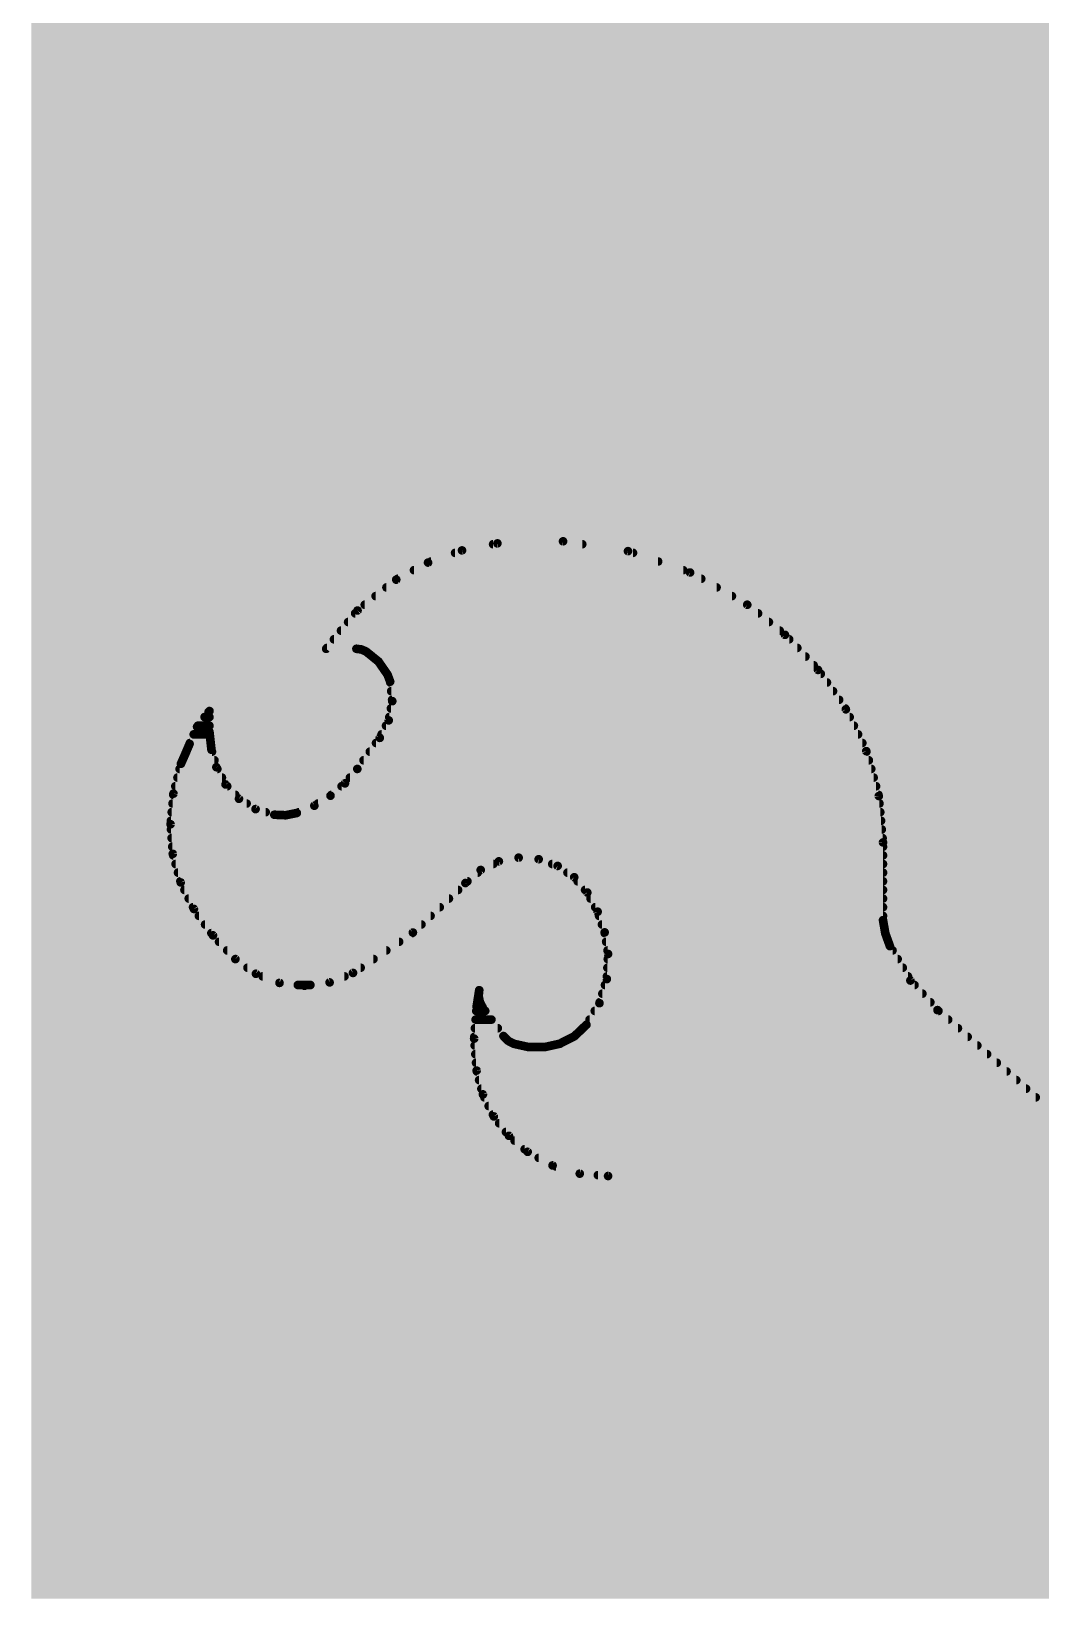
# Model space of a CAD drawing. Extents: x -1.3 to 26.8, y -12.7 to 30.6.
# Drawn here: x 6.35 to 9.315, y 11.43 to 16.036 of the extents above; entities that cross this region are included whole.
import ezdxf

# ---------------------------------------------------------------- set-up
doc = ezdxf.new("R2010")
doc.units = 0
doc.layers.add('16', color=132, linetype='CONTINUOUS')
doc.layers.add('21', color=41, linetype='CONTINUOUS')

# ---------------------------------------------------------------- blocks, each defined once
blk = doc.blocks.new('RECT')
blk.add_solid([(-0.5, -0.5), (0.5, -0.5), (-0.5, 0.5), (0.5, 0.5)])

msp = doc.modelspace()

# ---------------------------------------------------------------- linework, layer by layer
at = {"layer": '21', "const_width": 0.0254}
for points in [[(7.6151, 14.5106), (7.5153, 14.4748)], [(7.5949, 14.5034), (8.1174, 14.5034)], [(7.7191, 14.5313), (7.6151, 14.5106)], [(7.7065, 14.5288), (7.9683, 14.5288)], [(7.9119, 14.5373), (7.7191, 14.5313)], [(8.1026, 14.5085), (7.9119, 14.5373)], [(8.285, 14.4457), (8.1026, 14.5085)], [(7.5153, 14.4748), (7.4219, 14.4247)], [(7.4739, 14.4526), (8.2649, 14.4526)], [(7.5241, 14.478), (8.1912, 14.478)], [(7.4219, 14.4247), (7.3082, 14.3341)], [(7.4266, 14.4272), (8.3178, 14.4272)], [(8.4531, 14.351), (8.285, 14.4457)], [(7.3613, 14.3764), (8.408, 14.3764)], [(7.3932, 14.4018), (8.3629, 14.4018)], [(7.3082, 14.3341), (7.2161, 14.2215)], [(7.3013, 14.3256), (8.4849, 14.3256)], [(7.3294, 14.351), (8.4531, 14.351)], [(8.5638, 14.2626), (8.4531, 14.351)], [(7.2597, 14.2748), (8.5485, 14.2748)], [(7.2805, 14.3002), (8.5167, 14.3002)], [(7.2161, 14.2215), (7.305, 14.2215)], [(7.2181, 14.224), (8.6001, 14.224)], [(7.2389, 14.2494), (8.5762, 14.2494)], [(7.305, 14.2215), (7.3195, 14.2195)], [(8.661, 14.1594), (8.5638, 14.2626)], [(7.3195, 14.2195), (7.333, 14.2138)], [(7.333, 14.2138), (7.3697, 14.1841)], [(7.3518, 14.1986), (8.6241, 14.1986)], [(7.3697, 14.1841), (7.3965, 14.1453)], [(7.3772, 14.1732), (8.648, 14.1732)], [(7.3948, 14.1478), (8.6692, 14.1478)], [(7.3965, 14.1453), (7.4041, 14.1249)], [(8.7427, 14.0437), (8.661, 14.1594)], [(7.4041, 14.1249), (7.4102, 14.0677)], [(7.4044, 14.1224), (8.6871, 14.1224)], [(7.4071, 14.097), (8.7051, 14.097)], [(6.8707, 14.036), (6.8369, 13.9925)], [(6.8732, 14.0385), (6.8707, 14.036)], [(6.8732, 13.9776), (6.8732, 14.0386)], [(6.8732, 14.0386), (6.8732, 14.0385)], [(7.4102, 14.0677), (7.3998, 14.0111)], [(7.4063, 14.0462), (8.7409, 14.0462)], [(7.4098, 14.0716), (8.723, 14.0716)], [(8.8027, 13.9207), (8.7427, 14.0437)], [(6.8369, 13.9925), (6.8148, 13.9421)], [(6.8391, 13.9954), (6.8732, 13.9954)], [(6.8589, 14.0208), (6.8732, 14.0208)], [(7.3998, 14.0111), (7.3736, 13.9598)], [(7.3918, 13.9954), (8.7663, 13.9954)], [(7.4016, 14.0208), (8.7539, 14.0208)], [(6.8159, 13.9446), (6.8769, 13.9446)], [(6.827, 13.97), (6.8741, 13.97)], [(6.8791, 13.9247), (6.8732, 13.9776)], [(7.3736, 13.9598), (7.3076, 13.8684)], [(7.3626, 13.9446), (8.791, 13.9446)], [(7.3788, 13.97), (8.7786, 13.97)], [(6.7996, 13.9065), (6.7894, 13.8836)], [(6.8148, 13.9421), (6.7996, 13.9065)], [(6.805, 13.9192), (6.8807, 13.9192)], [(6.8936, 13.8735), (6.8791, 13.9247)], [(7.3443, 13.9192), (8.8031, 13.9192)], [(8.8395, 13.7888), (8.8027, 13.9207)], [(6.7894, 13.8836), (6.7675, 13.7959)], [(6.7856, 13.8684), (6.8963, 13.8684)], [(6.7939, 13.8938), (6.8879, 13.8938)], [(6.9206, 13.8227), (6.8936, 13.8735)], [(7.3076, 13.8684), (7.2712, 13.826)], [(7.3076, 13.8684), (8.8173, 13.8684)], [(7.3259, 13.8938), (8.8102, 13.8938)], [(6.7729, 13.8176), (6.9254, 13.8176)], [(6.7792, 13.843), (6.9098, 13.843)], [(6.9598, 13.7807), (6.9206, 13.8227)], [(7.2712, 13.826), (7.2288, 13.7897)], [(7.2614, 13.8176), (8.8315, 13.8176)], [(7.2858, 13.843), (8.8244, 13.843)], [(6.7675, 13.7959), (6.7589, 13.7058)], [(6.7647, 13.7668), (6.9823, 13.7668)], [(6.7671, 13.7922), (6.9491, 13.7922)], [(7.0087, 13.7504), (6.9598, 13.7807)], [(7.1813, 13.7604), (7.1298, 13.7389)], [(7.2288, 13.7897), (7.1813, 13.7604)], [(7.1917, 13.7668), (8.8415, 13.7668)], [(7.2317, 13.7922), (8.8386, 13.7922)], [(8.8519, 13.6525), (8.8395, 13.7888)], [(6.7599, 13.716), (8.8461, 13.716)], [(6.7623, 13.7414), (7.0385, 13.7414)], [(7.0637, 13.7338), (7.0087, 13.7504)], [(7.0971, 13.7324), (7.0637, 13.7338)], [(7.1298, 13.7389), (7.0971, 13.7324)], [(7.1358, 13.7414), (8.8438, 13.7414)], [(6.7589, 13.7058), (6.7655, 13.6189)], [(6.7601, 13.6906), (8.8484, 13.6906)], [(6.762, 13.6652), (8.8507, 13.6652)], [(6.7639, 13.6398), (8.8519, 13.6398)], [(8.8519, 13.4239), (8.8519, 13.6525)], [(6.7655, 13.6189), (6.7887, 13.5349)], [(6.7668, 13.6144), (8.8519, 13.6144)], [(6.7738, 13.589), (7.7069, 13.589)], [(7.67, 13.5714), (7.7233, 13.5969)], [(7.7233, 13.5969), (7.7814, 13.6076)], [(7.7814, 13.6076), (7.8403, 13.603)], [(7.8403, 13.603), (7.896, 13.5834)], [(7.8801, 13.589), (8.8519, 13.589)], [(7.896, 13.5834), (7.9447, 13.55)], [(6.7808, 13.5636), (7.6609, 13.5636)], [(6.7878, 13.5382), (7.6311, 13.5382)], [(6.7887, 13.5349), (6.8275, 13.4569)], [(7.4707, 13.3876), (7.6251, 13.5331)], [(7.6251, 13.5331), (7.67, 13.5714)], [(7.9249, 13.5636), (8.8519, 13.5636)], [(7.9447, 13.55), (7.9832, 13.5052)], [(7.9549, 13.5382), (8.8519, 13.5382)], [(6.7997, 13.5128), (7.6036, 13.5128)], [(6.8123, 13.4874), (7.5766, 13.4874)], [(7.9767, 13.5128), (8.8519, 13.5128)], [(7.9832, 13.5052), (8.0136, 13.4488)], [(7.9928, 13.4874), (8.8519, 13.4874)], [(6.825, 13.462), (7.5497, 13.462)], [(6.8275, 13.4569), (6.8835, 13.3792)], [(8.0065, 13.462), (8.8519, 13.462)], [(8.0136, 13.4488), (8.0341, 13.3881)], [(6.8421, 13.4366), (7.5227, 13.4366)], [(6.8605, 13.4112), (7.4958, 13.4112)], [(8.0177, 13.4366), (8.8519, 13.4366)], [(8.0263, 13.4112), (8.8541, 13.4112)], [(8.8587, 13.3849), (8.8519, 13.4239)], [(6.8788, 13.3858), (7.468, 13.3858)], [(6.8835, 13.3792), (6.9494, 13.3096)], [(6.9013, 13.3604), (7.4304, 13.3604)], [(7.2949, 13.269), (7.4707, 13.3876)], [(8.0341, 13.3881), (8.0442, 13.3248)], [(8.0345, 13.3858), (8.8586, 13.3858)], [(8.0385, 13.3604), (8.8676, 13.3604)], [(8.8722, 13.3477), (8.8587, 13.3849)], [(8.9324, 13.2465), (8.8722, 13.3477)], [(6.9254, 13.335), (7.3927, 13.335)], [(6.9494, 13.3096), (7.0098, 13.2665)], [(6.9494, 13.3096), (7.3551, 13.3096)], [(8.0442, 13.3248), (8.0405, 13.2508)], [(8.0426, 13.335), (8.8798, 13.335)], [(8.0434, 13.3096), (8.8949, 13.3096)], [(6.9849, 13.2842), (7.3174, 13.2842)], [(7.0098, 13.2665), (7.079, 13.2397)], [(7.0296, 13.2588), (7.2698, 13.2588)], [(7.2262, 13.241), (7.2949, 13.269)], [(8.0409, 13.2588), (8.9251, 13.2588)], [(8.0422, 13.2842), (8.91, 13.2842)], [(7.079, 13.2397), (7.1527, 13.2311)], [(7.1328, 13.2334), (7.1698, 13.2334)], [(7.1527, 13.2311), (7.2262, 13.241)], [(7.6657, 13.2182), (7.6581, 13.1699)], [(7.664, 13.2005), (7.6657, 13.2182)], [(7.6641, 13.208), (7.6647, 13.208)], [(8.0405, 13.2508), (8.0189, 13.18)], [(8.0275, 13.208), (8.9677, 13.208)], [(8.0352, 13.2334), (8.9444, 13.2334)], [(9.0119, 13.1597), (8.9324, 13.2465)], [(7.6581, 13.1699), (7.6508, 13.0759)], [(7.6601, 13.1826), (7.6677, 13.1826)], [(7.6675, 13.1831), (7.664, 13.2005)], [(7.6759, 13.1674), (7.6675, 13.1831)], [(7.7368, 13.0835), (7.6759, 13.1674)], [(8.0189, 13.18), (7.9807, 13.1166)], [(8.0197, 13.1826), (8.9909, 13.1826)], [(7.6551, 13.1318), (7.7017, 13.1318)], [(7.6571, 13.1572), (7.6833, 13.1572)], [(7.9807, 13.1166), (7.9454, 13.0829)], [(7.9899, 13.1318), (9.0433, 13.1318)], [(8.0052, 13.1572), (9.0147, 13.1572)], [(9.5606, 12.6721), (9.0119, 13.1597)], [(7.6508, 13.0759), (7.6581, 12.9819)], [(7.6512, 13.081), (7.7392, 13.081)], [(7.6531, 13.1064), (7.7202, 13.1064)], [(7.7502, 13.0697), (7.7368, 13.0835)], [(7.7673, 13.0607), (7.7502, 13.0697)], [(7.9454, 13.0829), (7.9019, 13.0607)], [(7.9416, 13.081), (9.1005, 13.081)], [(7.97, 13.1064), (9.0719, 13.1064)], [(7.6523, 13.0556), (7.7902, 13.0556)], [(7.6543, 13.0302), (9.1576, 13.0302)], [(7.8118, 13.0508), (7.7673, 13.0607)], [(7.8574, 13.0508), (7.8118, 13.0508)], [(7.9019, 13.0607), (7.8574, 13.0508)], [(7.879, 13.0556), (9.129, 13.0556)], [(7.6563, 13.0048), (9.1862, 13.0048)], [(7.6581, 12.9819), (7.6765, 12.912)], [(7.6588, 12.9794), (9.2148, 12.9794)], [(7.6654, 12.954), (9.2434, 12.954)], [(7.6721, 12.9286), (9.272, 12.9286)], [(7.6765, 12.912), (7.7086, 12.8472)], [(7.6809, 12.9032), (9.3005, 12.9032)], [(7.6934, 12.8778), (9.3291, 12.8778)], [(7.706, 12.8524), (9.3577, 12.8524)], [(7.7086, 12.8472), (7.753, 12.7902)], [(7.7243, 12.827), (9.3863, 12.827)], [(7.7441, 12.8016), (9.4149, 12.8016)], [(7.753, 12.7902), (7.808, 12.7432)], [(7.7694, 12.7762), (9.4435, 12.7762)], [(7.7991, 12.7508), (9.472, 12.7508)], [(7.808, 12.7432), (7.8812, 12.7031)], [(7.8405, 12.7254), (9.5006, 12.7254)], [(7.8812, 12.7031), (7.9611, 12.6791)], [(7.8915, 12.7), (9.5292, 12.7)], [(7.9611, 12.6791), (8.0442, 12.6721)], [(8.0143, 12.6746), (9.5578, 12.6746)], [(8.0442, 12.6721), (9.5606, 12.6721)]]:
    msp.add_lwpolyline(points, dxfattribs=at)
at = {"layer": '21', "const_width": 0.0127}
for points in [[(7.5949, 14.5098, 1), (7.5949, 14.4971)], [(7.6139, 14.5169, 1), (7.6164, 14.5044)], [(7.6173, 14.5047, 1), (7.613, 14.5166)], [(7.7065, 14.5351, 1), (7.7065, 14.5225)], [(7.7189, 14.5376, 1), (7.7193, 14.525)], [(7.7203, 14.5251, 1), (7.7179, 14.5375)], [(7.9129, 14.5436, 1), (7.911, 14.5311)], [(7.9121, 14.531, 1), (7.9117, 14.5437)], [(7.9683, 14.5225, 1), (7.9683, 14.5351)], [(8.1047, 14.5145, 1), (8.1006, 14.5025)], [(8.1017, 14.5022, 1), (8.1036, 14.5148)], [(8.1174, 14.4971, 1), (8.1174, 14.5098)], [(7.4739, 14.4589, 1), (7.4739, 14.4463)], [(7.5132, 14.4808, 1), (7.5175, 14.4689)], [(7.5183, 14.4692, 1), (7.5123, 14.4804)], [(7.5241, 14.4844, 1), (7.5241, 14.4717)], [(8.1912, 14.4717, 1), (8.1912, 14.4844)], [(8.2649, 14.4463, 1), (8.2649, 14.4589)], [(7.4189, 14.4303, 1), (7.4249, 14.4191)], [(7.4259, 14.4197, 1), (7.4179, 14.4297)], [(7.4266, 14.4336, 1), (7.4266, 14.4209)], [(8.2881, 14.4512, 1), (8.2819, 14.4401)], [(8.283, 14.4397, 1), (8.2871, 14.4517)], [(8.3178, 14.4209, 1), (8.3178, 14.4336)], [(7.3613, 14.3827, 1), (7.3613, 14.3701)], [(7.3932, 14.4082, 1), (7.3932, 14.3955)], [(8.3629, 14.3955, 1), (8.3629, 14.4082)], [(8.408, 14.3701, 1), (8.408, 14.3827)], [(7.3013, 14.332, 1), (7.3013, 14.3193)], [(7.3042, 14.339, 1), (7.3121, 14.3291)], [(7.3131, 14.33, 1), (7.3033, 14.3381)], [(7.3294, 14.3574, 1), (7.3294, 14.3447)], [(8.4571, 14.356, 1), (8.4491, 14.346)], [(8.45, 14.3455, 1), (8.4562, 14.3565)], [(8.4531, 14.3447, 1), (8.4531, 14.3574)], [(8.4849, 14.3193, 1), (8.4849, 14.332)], [(7.2597, 14.2812, 1), (7.2597, 14.2685)], [(7.2805, 14.3065, 1), (7.2805, 14.2939)], [(8.5167, 14.2939, 1), (8.5167, 14.3065)], [(8.5485, 14.2685, 1), (8.5485, 14.2812)], [(7.2161, 14.2279, 1), (7.2161, 14.2152)], [(7.2181, 14.2303, 1), (7.2181, 14.2177)], [(7.2389, 14.2558, 1), (7.2389, 14.2431)], [(7.3059, 14.2278, 1), (7.3041, 14.2152)], [(7.305, 14.2152, 1), (7.305, 14.2279)], [(8.5684, 14.2669, 1), (8.5592, 14.2582)], [(8.5598, 14.2576, 1), (8.5678, 14.2675)], [(8.5762, 14.2431, 1), (8.5762, 14.2558)], [(8.6001, 14.2177, 1), (8.6001, 14.2303)], [(7.2112, 14.2255, 1), (7.221, 14.2175)], [(7.322, 14.2254, 1), (7.317, 14.2137)], [(7.3187, 14.2132, 1), (7.3204, 14.2258)], [(7.337, 14.2187, 1), (7.329, 14.2089)], [(7.3305, 14.208, 1), (7.3355, 14.2196)], [(7.3518, 14.205, 1), (7.3518, 14.1923)], [(7.3749, 14.1877, 1), (7.3645, 14.1805)], [(7.3657, 14.1792, 1), (7.3737, 14.1891)], [(8.6241, 14.1923, 1), (8.6241, 14.205)], [(7.3772, 14.1796, 1), (7.3772, 14.1669)], [(7.3948, 14.1541, 1), (7.3948, 14.1415)], [(7.4025, 14.1475, 1), (7.3905, 14.1431)], [(7.3913, 14.1417, 1), (7.4017, 14.1489)], [(8.648, 14.1669, 1), (8.648, 14.1796)], [(8.6662, 14.1631, 1), (8.6558, 14.1558)], [(8.6563, 14.1551, 1), (8.6656, 14.1638)], [(8.6692, 14.1415, 1), (8.6692, 14.1541)], [(7.4104, 14.1256, 1), (7.3978, 14.1242)], [(7.4044, 14.1288, 1), (7.4044, 14.1161)], [(7.3981, 14.1227, 1), (7.4101, 14.1271)], [(7.4071, 14.1034, 1), (7.4071, 14.0907)], [(8.6871, 14.1161, 1), (8.6871, 14.1288)], [(8.7051, 14.0907, 1), (8.7051, 14.1034)], [(6.8757, 14.0321, 1), (6.8657, 14.0399)], [(6.8796, 14.0386, 1), (6.8669, 14.0386)], [(6.8796, 14.0386, 1), (6.8669, 14.0386)], [(6.8777, 14.034, 1), (6.8687, 14.043)], [(7.4063, 14.0526, 1), (7.4063, 14.0399)], [(7.4098, 14.0779, 1), (7.4098, 14.0653)], [(7.4039, 14.067, 1), (7.4166, 14.0683)], [(7.4165, 14.0665, 1), (7.404, 14.0688)], [(8.723, 14.0653, 1), (8.723, 14.0779)], [(8.7484, 14.0465, 1), (8.737, 14.0409)], [(8.7375, 14.04, 1), (8.7479, 14.0474)], [(8.7409, 14.0399, 1), (8.7409, 14.0526)], [(6.8319, 13.9964, 1), (6.8419, 13.9886)], [(6.8427, 13.99, 1), (6.8311, 13.9951)], [(6.8391, 14.0017, 1), (6.8391, 13.9891)], [(6.8589, 14.0272, 1), (6.8589, 14.0145)], [(6.8662, 14.0405, 1), (6.8752, 14.0315)], [(6.8669, 14.0385, 1), (6.8796, 14.0385)], [(6.8732, 14.0145, 1), (6.8732, 14.0272)], [(6.8732, 13.9891, 1), (6.8732, 14.0017)], [(7.3918, 14.0017, 1), (7.3918, 13.9891)], [(7.3935, 14.0122, 1), (7.406, 14.0099)], [(7.4054, 14.0082, 1), (7.3941, 14.014)], [(7.4016, 14.0272, 1), (7.4016, 14.0145)], [(8.7539, 14.0145, 1), (8.7539, 14.0272)], [(8.7663, 13.9891, 1), (8.7663, 14.0017)], [(6.8159, 13.951, 1), (6.8159, 13.9383)], [(6.827, 13.9764, 1), (6.827, 13.9637)], [(6.8795, 13.9783, 1), (6.8669, 13.9769)], [(6.8669, 13.9776, 1), (6.8796, 13.9776)], [(6.8741, 13.9637, 1), (6.8741, 13.9764)], [(6.8769, 13.9383, 1), (6.8769, 13.951)], [(7.3626, 13.951, 1), (7.3626, 13.9383)], [(7.3679, 13.9627, 1), (7.3793, 13.9569)], [(7.3787, 13.9561, 1), (7.3685, 13.9635)], [(7.3788, 13.9764, 1), (7.3788, 13.9637)], [(8.7786, 13.9637, 1), (8.7786, 13.9764)], [(8.791, 13.9383, 1), (8.791, 13.951)], [(6.7938, 13.909, 1), (6.8054, 13.904)], [(6.8054, 13.9039, 1), (6.7938, 13.9091)], [(6.805, 13.9255, 1), (6.805, 13.9129)], [(6.809, 13.9446, 1), (6.8206, 13.9396)], [(6.8206, 13.9396, 1), (6.809, 13.9446)], [(6.8852, 13.9264, 1), (6.873, 13.923)], [(6.8728, 13.924, 1), (6.8854, 13.9254)], [(6.8807, 13.9129, 1), (6.8807, 13.9255)], [(7.3443, 13.9255, 1), (7.3443, 13.9129)], [(8.8088, 13.9224, 1), (8.7966, 13.919)], [(8.797, 13.9179, 1), (8.8084, 13.9234)], [(8.8031, 13.9129, 1), (8.8031, 13.9255)], [(6.7856, 13.8748, 1), (6.7856, 13.8621)], [(6.7836, 13.8862, 1), (6.7952, 13.881)], [(6.7956, 13.8821, 1), (6.7832, 13.8851)], [(6.7939, 13.9002, 1), (6.7939, 13.8875)], [(6.8992, 13.8765, 1), (6.888, 13.8705)], [(6.8875, 13.8718, 1), (6.8997, 13.8752)], [(6.8879, 13.8875, 1), (6.8879, 13.9002)], [(6.8963, 13.8621, 1), (6.8963, 13.8748)], [(7.3076, 13.8748, 1), (7.3076, 13.8621)], [(7.3025, 13.8721, 1), (7.3127, 13.8647)], [(7.3124, 13.8643, 1), (7.3028, 13.8725)], [(7.3259, 13.9002, 1), (7.3259, 13.8875)], [(8.8102, 13.8875, 1), (8.8102, 13.9002)], [(8.8173, 13.8621, 1), (8.8173, 13.8748)], [(6.7729, 13.8239, 1), (6.7729, 13.8113)], [(6.7792, 13.8493, 1), (6.7792, 13.8367)], [(6.9098, 13.8367, 1), (6.9098, 13.8493)], [(6.9252, 13.8271, 1), (6.9159, 13.8184)], [(6.915, 13.8198, 1), (6.9262, 13.8257)], [(6.9254, 13.8113, 1), (6.9254, 13.8239)], [(7.2614, 13.8239, 1), (7.2614, 13.8113)], [(7.2664, 13.8302, 1), (7.276, 13.8219)], [(7.2753, 13.8212, 1), (7.2671, 13.8309)], [(7.2858, 13.8493, 1), (7.2858, 13.8367)], [(8.8244, 13.8367, 1), (8.8244, 13.8493)], [(8.8315, 13.8113, 1), (8.8315, 13.8239)], [(6.7647, 13.7731, 1), (6.7647, 13.7605)], [(6.7671, 13.7986, 1), (6.7671, 13.7859)], [(6.7738, 13.7952, 1), (6.7611, 13.7965)], [(6.7613, 13.7974, 1), (6.7736, 13.7943)], [(6.9491, 13.7859, 1), (6.9491, 13.7986)], [(6.9632, 13.7861, 1), (6.9565, 13.7754)], [(6.9552, 13.7764, 1), (6.9645, 13.7851)], [(6.9823, 13.7605, 1), (6.9823, 13.7731)], [(7.1838, 13.7545, 1), (7.1789, 13.7662)], [(7.1917, 13.7731, 1), (7.1917, 13.7605)], [(7.2247, 13.7945, 1), (7.2329, 13.7849)], [(7.2317, 13.7986, 1), (7.2317, 13.7859)], [(7.2321, 13.7843, 1), (7.2255, 13.7951)], [(8.8458, 13.7894, 1), (8.8332, 13.7882)], [(8.8334, 13.7871, 1), (8.8456, 13.7905)], [(8.8386, 13.7859, 1), (8.8386, 13.7986)], [(8.8415, 13.7605, 1), (8.8415, 13.7731)], [(6.7599, 13.7224, 1), (6.7599, 13.7097)], [(6.7623, 13.7477, 1), (6.7623, 13.7351)], [(7.0105, 13.7565, 1), (7.0068, 13.7443)], [(7.0053, 13.745, 1), (7.012, 13.7558)], [(7.0385, 13.7351, 1), (7.0385, 13.7477)], [(7.064, 13.7401, 1), (7.0634, 13.7275)], [(7.0619, 13.7277, 1), (7.0655, 13.7399)], [(7.0958, 13.7386, 1), (7.0983, 13.7262)], [(7.0968, 13.726, 1), (7.0973, 13.7387)], [(7.1274, 13.7448, 1), (7.1322, 13.733)], [(7.131, 13.7327, 1), (7.1286, 13.7451)], [(7.1358, 13.7477, 1), (7.1358, 13.7351)], [(7.178, 13.7658, 1), (7.1846, 13.755)], [(8.8438, 13.7351, 1), (8.8438, 13.7477)], [(8.8461, 13.7097, 1), (8.8461, 13.7224)], [(6.7652, 13.7063, 1), (6.7526, 13.7053)], [(6.7526, 13.7064, 1), (6.7652, 13.7052)], [(6.7601, 13.6969, 1), (6.7601, 13.6843)], [(8.8484, 13.6843, 1), (8.8484, 13.6969)], [(6.762, 13.6715, 1), (6.762, 13.6589)], [(6.7639, 13.6462, 1), (6.7639, 13.6335)], [(8.8456, 13.6519, 1), (8.8582, 13.6531)], [(8.8582, 13.6525, 1), (8.8456, 13.6525)], [(8.8507, 13.6589, 1), (8.8507, 13.6715)], [(8.8519, 13.6335, 1), (8.8519, 13.6462)], [(6.7716, 13.6206, 1), (6.7594, 13.6172)], [(6.7592, 13.6184, 1), (6.7719, 13.6194)], [(6.7668, 13.6207, 1), (6.7668, 13.6081)], [(6.7738, 13.5953, 1), (6.7738, 13.5827)], [(7.7069, 13.5827, 1), (7.7069, 13.5953)], [(7.7222, 13.6031, 1), (7.7245, 13.5906)], [(7.7261, 13.5911, 1), (7.7206, 13.6026)], [(7.7819, 13.614, 1), (7.7809, 13.6013)], [(7.7826, 13.6014, 1), (7.7803, 13.6139)], [(7.8424, 13.609, 1), (7.8382, 13.5971)], [(7.8398, 13.5967, 1), (7.8408, 13.6094)], [(7.8801, 13.5953, 1), (7.8801, 13.5827)], [(7.8996, 13.5886, 1), (7.8924, 13.5782)], [(7.8939, 13.5774, 1), (7.8981, 13.5894)], [(8.8519, 13.6081, 1), (8.8519, 13.6207)], [(8.8519, 13.5827, 1), (8.8519, 13.5953)], [(6.7808, 13.57, 1), (6.7808, 13.5573)], [(6.7878, 13.5445, 1), (6.7878, 13.5319)], [(6.7944, 13.5377, 1), (6.783, 13.5321)], [(6.7826, 13.5332, 1), (6.7948, 13.5366)], [(7.621, 13.5379, 1), (7.6292, 13.5283)], [(7.6295, 13.5285, 1), (7.6207, 13.5377)], [(7.6311, 13.5319, 1), (7.6311, 13.5445)], [(7.6609, 13.5573, 1), (7.6609, 13.57)], [(7.6673, 13.5772, 1), (7.6728, 13.5657)], [(7.6742, 13.5666, 1), (7.6659, 13.5763)], [(7.9249, 13.57, 1), (7.9249, 13.5573)], [(7.9496, 13.5542, 1), (7.9399, 13.5459)], [(7.9412, 13.5448, 1), (7.9483, 13.5553)], [(7.9549, 13.5445, 1), (7.9549, 13.5319)], [(8.8519, 13.5573, 1), (8.8519, 13.57)], [(8.8519, 13.5319, 1), (8.8519, 13.5445)], [(6.7997, 13.5191, 1), (6.7997, 13.5065)], [(6.8123, 13.4938, 1), (6.8123, 13.4811)], [(7.5766, 13.4811, 1), (7.5766, 13.4938)], [(7.6036, 13.5065, 1), (7.6036, 13.5191)], [(7.9767, 13.5191, 1), (7.9767, 13.5065)], [(7.9888, 13.5082, 1), (7.9776, 13.5022)], [(7.9784, 13.5011, 1), (7.988, 13.5093)], [(7.9928, 13.4938, 1), (7.9928, 13.4811)], [(8.8519, 13.5065, 1), (8.8519, 13.5191)], [(8.8519, 13.4811, 1), (8.8519, 13.4938)], [(6.825, 13.4684, 1), (6.825, 13.4557)], [(6.8327, 13.4606, 1), (6.8223, 13.4532)], [(6.8218, 13.4541, 1), (6.8332, 13.4597)], [(7.5497, 13.4557, 1), (7.5497, 13.4684)], [(8.0065, 13.4684, 1), (8.0065, 13.4557)], [(8.0196, 13.4508, 1), (8.0076, 13.4468)], [(8.008, 13.4458, 1), (8.0192, 13.4518)], [(8.8519, 13.4557, 1), (8.8519, 13.4684)], [(6.8421, 13.4429, 1), (6.8421, 13.4303)], [(6.8605, 13.4176, 1), (6.8605, 13.4049)], [(7.4958, 13.4049, 1), (7.4958, 13.4176)], [(7.5227, 13.4303, 1), (7.5227, 13.4429)], [(8.0177, 13.4429, 1), (8.0177, 13.4303)], [(8.0263, 13.4176, 1), (8.0263, 13.4049)], [(8.8582, 13.425, 1), (8.8456, 13.4228)], [(8.8456, 13.4239, 1), (8.8582, 13.4239)], [(8.8519, 13.4303, 1), (8.8519, 13.4429)], [(8.8541, 13.4049, 1), (8.8541, 13.4176)], [(6.8788, 13.3922, 1), (6.8788, 13.3795)], [(6.8882, 13.3836, 1), (6.8789, 13.3748)], [(6.8784, 13.3755, 1), (6.8887, 13.3829)], [(6.9013, 13.3667, 1), (6.9013, 13.3541)], [(7.4304, 13.3541, 1), (7.4304, 13.3667)], [(7.4664, 13.3922, 1), (7.4751, 13.383)], [(7.4743, 13.3824, 1), (7.4672, 13.3929)], [(7.468, 13.3795, 1), (7.468, 13.3922)], [(8.0404, 13.3891, 1), (8.0279, 13.3871)], [(8.0345, 13.3922, 1), (8.0345, 13.3795)], [(8.0281, 13.3861, 1), (8.0401, 13.3901)], [(8.0385, 13.3667, 1), (8.0385, 13.3541)], [(8.8647, 13.3871, 1), (8.8528, 13.3828)], [(8.8525, 13.3838, 1), (8.865, 13.386)], [(8.8586, 13.3795, 1), (8.8586, 13.3922)], [(8.8777, 13.3509, 1), (8.8667, 13.3445)], [(8.8676, 13.3541, 1), (8.8676, 13.3667)], [(6.9254, 13.3414, 1), (6.9254, 13.3287)], [(6.9494, 13.316, 1), (6.9494, 13.3033)], [(6.9531, 13.3148, 1), (6.9457, 13.3044)], [(6.9448, 13.3052, 1), (6.954, 13.314)], [(7.3551, 13.3033, 1), (7.3551, 13.316)], [(7.3927, 13.3287, 1), (7.3927, 13.3414)], [(8.0426, 13.3414, 1), (8.0426, 13.3287)], [(8.0434, 13.316, 1), (8.0434, 13.3033)], [(8.0505, 13.3245, 1), (8.0379, 13.3251)], [(8.0379, 13.3238, 1), (8.0505, 13.3258)], [(8.8662, 13.3455, 1), (8.8782, 13.3499)], [(8.8798, 13.3287, 1), (8.8798, 13.3414)], [(8.8949, 13.3033, 1), (8.8949, 13.316)], [(6.9849, 13.2905, 1), (6.9849, 13.2779)], [(7.0121, 13.2724, 1), (7.0075, 13.2605)], [(7.0061, 13.2613, 1), (7.0135, 13.2716)], [(7.0296, 13.2652, 1), (7.0296, 13.2525)], [(7.2698, 13.2525, 1), (7.2698, 13.2652)], [(7.2913, 13.2743, 1), (7.2985, 13.2637)], [(7.2973, 13.2631, 1), (7.2925, 13.2749)], [(7.3174, 13.2779, 1), (7.3174, 13.2905)], [(8.0409, 13.2652, 1), (8.0409, 13.2525)], [(8.0422, 13.2905, 1), (8.0422, 13.2779)], [(8.91, 13.2779, 1), (8.91, 13.2905)], [(8.9251, 13.2525, 1), (8.9251, 13.2652)], [(7.0797, 13.246, 1), (7.0782, 13.2334)], [(7.0767, 13.2338, 1), (7.0813, 13.2457)], [(7.1328, 13.2398, 1), (7.1328, 13.2271)], [(7.1518, 13.2374, 1), (7.1535, 13.2248)], [(7.1519, 13.2248, 1), (7.1534, 13.2374)], [(7.1698, 13.2271, 1), (7.1698, 13.2398)], [(7.2238, 13.2469, 1), (7.2286, 13.2352)], [(7.227, 13.2347, 1), (7.2253, 13.2473)], [(7.6641, 13.2143, 1), (7.6641, 13.2017)], [(7.672, 13.2172, 1), (7.6594, 13.2192)], [(7.672, 13.2176, 1), (7.6594, 13.2188)], [(7.6647, 13.2017, 1), (7.6647, 13.2143)], [(8.0275, 13.2143, 1), (8.0275, 13.2017)], [(8.0352, 13.2398, 1), (8.0352, 13.2271)], [(8.0342, 13.2512, 1), (8.0469, 13.2505)], [(8.0466, 13.249, 1), (8.0345, 13.2527)], [(8.9371, 13.2508, 1), (8.9277, 13.2422)], [(8.9269, 13.2433, 1), (8.9378, 13.2498)], [(8.9444, 13.2271, 1), (8.9444, 13.2398)], [(8.9677, 13.2017, 1), (8.9677, 13.2143)], [(7.6644, 13.1694, 1), (7.6518, 13.1704)], [(7.6518, 13.1709, 1), (7.6644, 13.1689)], [(7.6601, 13.189, 1), (7.6601, 13.1763)], [(7.6702, 13.2018, 1), (7.6578, 13.1992)], [(7.6577, 13.2011, 1), (7.6703, 13.1999)], [(7.6731, 13.1861, 1), (7.6619, 13.1801)], [(7.6613, 13.1818, 1), (7.6737, 13.1843)], [(7.6677, 13.1763, 1), (7.6677, 13.189)], [(7.681, 13.1711, 1), (7.6708, 13.1637)], [(7.6703, 13.1644, 1), (7.6815, 13.1704)], [(8.0128, 13.1819, 1), (8.025, 13.1782)], [(8.0197, 13.189, 1), (8.0197, 13.1763)], [(8.0244, 13.1767, 1), (8.0135, 13.1833)], [(8.9909, 13.1763, 1), (8.9909, 13.189)], [(7.6551, 13.1381, 1), (7.6551, 13.1255)], [(7.6571, 13.1636, 1), (7.6571, 13.1509)], [(7.6833, 13.1509, 1), (7.6833, 13.1636)], [(7.7017, 13.1255, 1), (7.7017, 13.1381)], [(7.9851, 13.112, 1), (7.9763, 13.1212)], [(7.9899, 13.1381, 1), (7.9899, 13.1255)], [(8.0052, 13.1636, 1), (8.0052, 13.1509)], [(9.0161, 13.1644, 1), (9.0077, 13.155)], [(9.0072, 13.1554, 1), (9.0166, 13.164)], [(9.0147, 13.1509, 1), (9.0147, 13.1636)], [(9.0433, 13.1255, 1), (9.0433, 13.1381)], [(7.6571, 13.0764, 1), (7.6444, 13.0754)], [(7.6444, 13.0764, 1), (7.6571, 13.0754)], [(7.6512, 13.0874, 1), (7.6512, 13.0747)], [(7.6531, 13.1128, 1), (7.6531, 13.1001)], [(7.7202, 13.1001, 1), (7.7202, 13.1128)], [(7.7413, 13.0879, 1), (7.7323, 13.0791)], [(7.7317, 13.0798, 1), (7.7419, 13.0872)], [(7.7392, 13.0747, 1), (7.7392, 13.0874)], [(7.7532, 13.0753, 1), (7.7473, 13.0641)], [(7.9416, 13.0874, 1), (7.9416, 13.0747)], [(7.941, 13.0875, 1), (7.9497, 13.0783)], [(7.9482, 13.0773, 1), (7.9425, 13.0886)], [(7.97, 13.1128, 1), (7.97, 13.1001)], [(7.9753, 13.1199, 1), (7.9861, 13.1133)], [(9.0719, 13.1001, 1), (9.0719, 13.1128)], [(9.1005, 13.0747, 1), (9.1005, 13.0874)], [(7.6523, 13.0619, 1), (7.6523, 13.0493)], [(7.6543, 13.0366, 1), (7.6543, 13.0239)], [(7.7457, 13.0653, 1), (7.7548, 13.0741)], [(7.7687, 13.0669, 1), (7.7659, 13.0545)], [(7.7643, 13.0551, 1), (7.7703, 13.0663)], [(7.7902, 13.0493, 1), (7.7902, 13.0619)], [(7.8118, 13.0571, 1), (7.8118, 13.0444)], [(7.8104, 13.0446, 1), (7.8132, 13.057)], [(7.856, 13.057, 1), (7.8588, 13.0446)], [(7.8574, 13.0444, 1), (7.8574, 13.0571)], [(7.879, 13.0619, 1), (7.879, 13.0493)], [(7.899, 13.0664, 1), (7.9048, 13.055)], [(7.9033, 13.0545, 1), (7.9005, 13.0669)], [(9.129, 13.0493, 1), (9.129, 13.0619)], [(9.1576, 13.0239, 1), (9.1576, 13.0366)], [(7.6563, 13.0112, 1), (7.6563, 12.9985)], [(7.6642, 12.9835, 1), (7.652, 12.9803)], [(7.6588, 12.9857, 1), (7.6588, 12.9731)], [(9.1862, 12.9985, 1), (9.1862, 13.0112)], [(9.2148, 12.9731, 1), (9.2148, 12.9857)], [(7.6518, 12.9814, 1), (7.6644, 12.9824)], [(7.6654, 12.9604, 1), (7.6654, 12.9477)], [(9.2434, 12.9477, 1), (9.2434, 12.9604)], [(7.6721, 12.935, 1), (7.6721, 12.9223)], [(7.6822, 12.9148, 1), (7.6708, 12.9092)], [(7.6704, 12.9104, 1), (7.6827, 12.9136)], [(7.6809, 12.9095, 1), (7.6809, 12.8969)], [(9.272, 12.9223, 1), (9.272, 12.935)], [(9.3005, 12.8969, 1), (9.3005, 12.9095)], [(7.6934, 12.8841, 1), (7.6934, 12.8715)], [(7.706, 12.8588, 1), (7.706, 12.8461)], [(7.7136, 12.8511, 1), (7.7036, 12.8433)], [(7.7029, 12.8444, 1), (7.7143, 12.85)], [(7.7243, 12.8333, 1), (7.7243, 12.8207)], [(7.7441, 12.8079, 1), (7.7441, 12.7953)], [(7.7571, 12.795, 1), (7.7489, 12.7853)], [(7.748, 12.7863, 1), (7.758, 12.7941)], [(7.7694, 12.7826, 1), (7.7694, 12.7699)], [(7.7991, 12.7571, 1), (7.7991, 12.7445)], [(7.8111, 12.7488, 1), (7.8049, 12.7376)], [(7.8039, 12.7384, 1), (7.8121, 12.748)], [(7.8405, 12.7317, 1), (7.8405, 12.7191)], [(7.883, 12.7092, 1), (7.8793, 12.697)], [(7.8781, 12.6975, 1), (7.8842, 12.7087)], [(7.8915, 12.7064, 1), (7.8915, 12.6937)], [(7.9616, 12.6854, 1), (7.9605, 12.6727)], [(7.9592, 12.673, 1), (7.9629, 12.6851)], [(8.0143, 12.6809, 1), (8.0143, 12.6683)], [(8.0442, 12.6784, 1), (8.0442, 12.6658)], [(8.0437, 12.6658, 1), (8.0447, 12.6784)]]:
    msp.add_lwpolyline(points, format="xyb", dxfattribs=at)

# ---------------------------------------------------------------- block references
at = {"layer": '16', "xscale": 7.62, "yscale": 7.62, "rotation": 270}
msp.add_blockref('RECT', (10.16, 15.24), dxfattribs=at)

doc.saveas('drawing.dxf')
